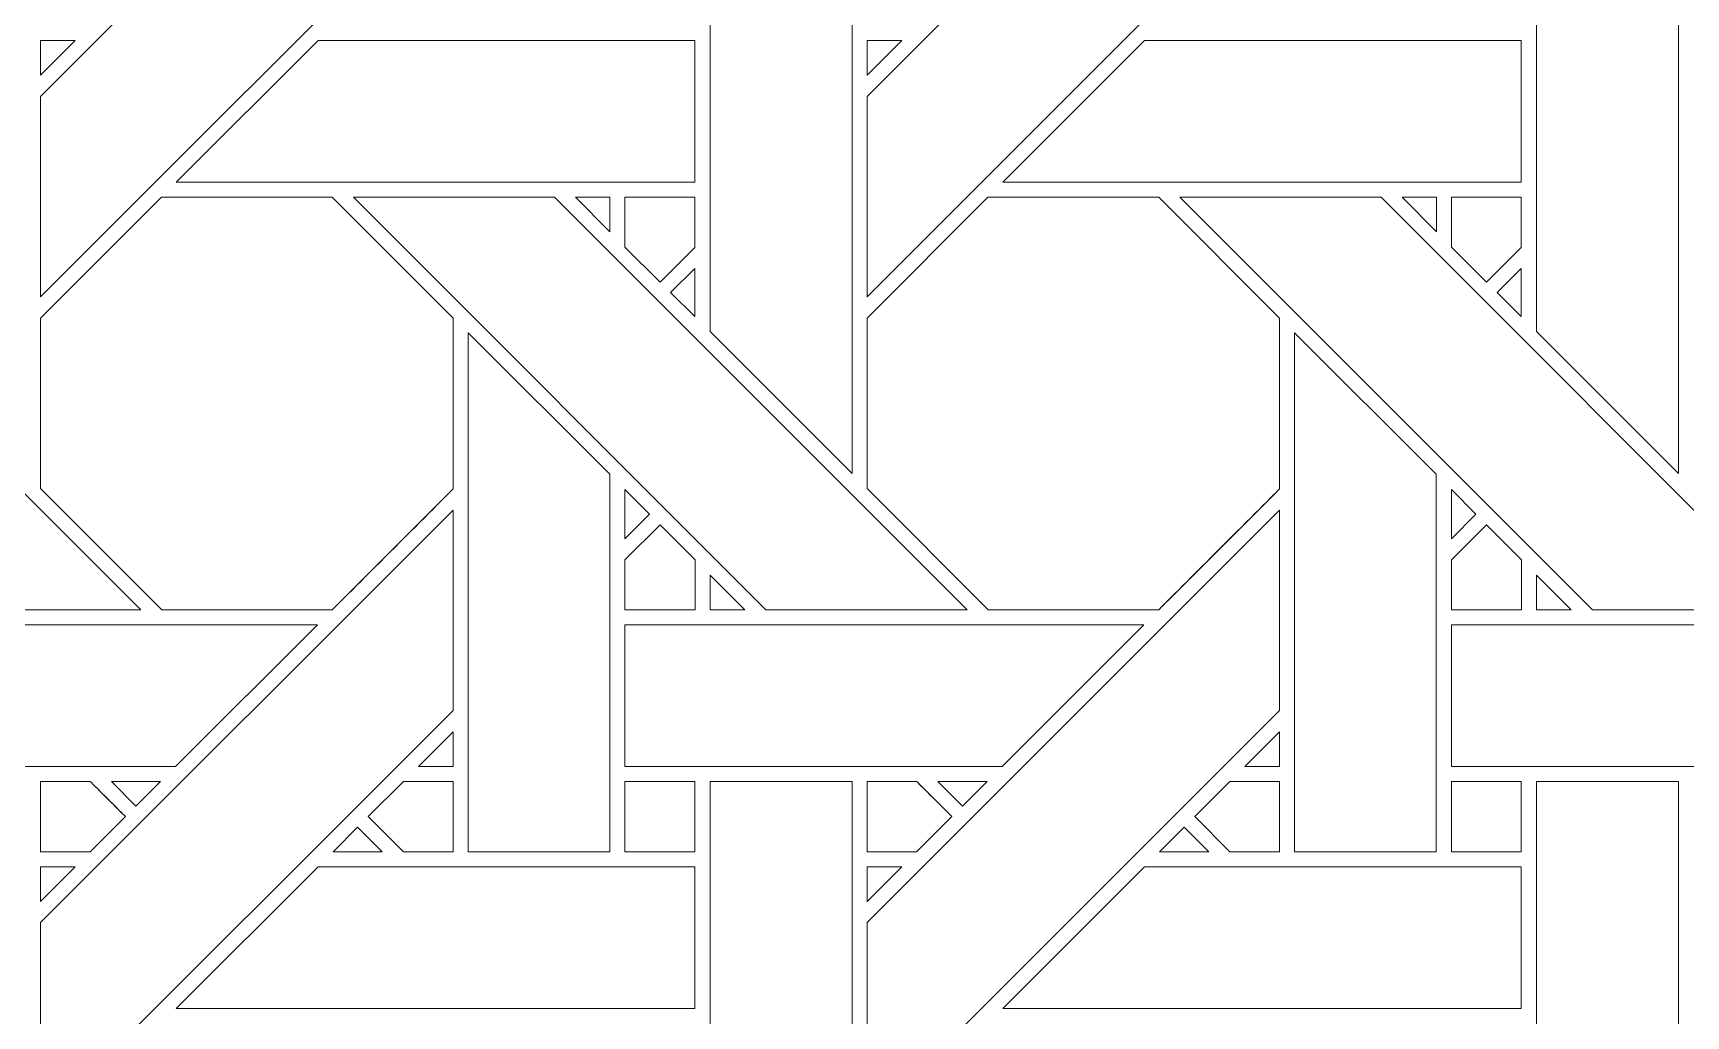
# Model space of a CAD drawing. Header units: inches. Extents: x 2.4 to 22.4, y -0.9 to 19.1.
# Drawn here: x 17.355 to 19.253, y 6.02 to 7.148 of the extents above; entities that cross this region are included whole.
import ezdxf

# ---------------------------------------------------------------- set-up
doc = ezdxf.new("R2010")
doc.units = ezdxf.units.IN
doc.header["$MEASUREMENT"] = 0
doc.layers.add('Design', color=7, linetype='Continuous', lineweight=0)

msp = doc.modelspace()

# ---------------------------------------------------------------- linework, layer by layer
at = {"layer": 'Design'}
for points, knots in [([(12.3829, 19.0948), (6.86, 19.0948), (2.3829, 14.6176), (2.3829, 9.0948), (2.3829, 3.5719), (6.86, -0.9052), (12.3829, -0.9052), (17.9057, -0.9052), (22.3829, 3.5719), (22.3829, 9.0948), (22.3829, 14.6176), (17.9057, 19.0948), (12.3829, 19.0948)], [0, 0, 0, 0, 1, 1, 1, 2, 2, 2, 3, 3, 3, 4, 4, 4, 4]), ([(12.3829, 17.972), (7.4801, 17.972), (3.5056, 13.9975), (3.5056, 9.0948), (3.5056, 4.192), (7.4801, 0.2175), (12.3829, 0.2175), (17.2856, 0.2175), (21.2601, 4.192), (21.2601, 9.0948), (21.2601, 13.9975), (17.2856, 17.972), (12.3829, 17.972)], [0, 0, 0, 0, 1, 1, 1, 2, 2, 2, 3, 3, 3, 4, 4, 4, 4]), ([(17.8377, 7.3192), (17.8377, 7.3192), (17.364, 6.8455), (17.364, 6.8455), (17.364, 6.8455), (17.364, 7.0756), (17.364, 7.0756), (17.364, 7.0756), (17.8377, 7.5492), (17.8377, 7.5492), (17.8377, 7.5492), (17.8377, 7.3192), (17.8377, 7.3192)], [0, 0, 0, 0, 1, 1, 1, 2, 2, 2, 3, 3, 3, 4, 4, 4, 4]), ([(18.7864, 7.3192), (18.7864, 7.3192), (18.3128, 6.8455), (18.3128, 6.8455), (18.3128, 6.8455), (18.3128, 7.0756), (18.3128, 7.0756), (18.3128, 7.0756), (18.7864, 7.5492), (18.7864, 7.5492), (18.7864, 7.5492), (18.7864, 7.3192), (18.7864, 7.3192)], [0, 0, 0, 0, 1, 1, 1, 2, 2, 2, 3, 3, 3, 4, 4, 4, 4]), ([(18.1327, 6.8055), (18.1327, 6.8055), (18.1327, 7.2377), (18.1327, 7.2377), (18.1327, 7.2377), (18.2956, 7.2377), (18.2956, 7.2377), (18.2956, 7.2377), (18.2956, 6.6426), (18.2956, 6.6426), (18.2956, 6.6426), (18.1327, 6.8055), (18.1327, 6.8055)], [0, 0, 0, 0, 1, 1, 1, 2, 2, 2, 3, 3, 3, 4, 4, 4, 4]), ([(19.0814, 6.8055), (19.0814, 6.8055), (19.0814, 7.2377), (19.0814, 7.2377), (19.0814, 7.2377), (19.2443, 7.2377), (19.2443, 7.2377), (19.2443, 7.2377), (19.2443, 6.6426), (19.2443, 6.6426), (19.2443, 6.6426), (19.0814, 6.8055), (19.0814, 6.8055)], [0, 0, 0, 0, 1, 1, 1, 2, 2, 2, 3, 3, 3, 4, 4, 4, 4]), ([(17.4039, 7.1398), (17.4039, 7.1398), (17.364, 7.1), (17.364, 7.1), (17.364, 7.1), (17.364, 7.1398), (17.364, 7.1398), (17.364, 7.1398), (17.4039, 7.1398), (17.4039, 7.1398)], [0, 0, 0, 0, 1, 1, 1, 2, 2, 2, 3, 3, 3, 3]), ([(18.1152, 7.1398), (18.1152, 7.1398), (18.1152, 6.977), (18.1152, 6.977), (18.1152, 6.977), (17.5199, 6.977), (17.5199, 6.977), (17.5199, 6.977), (17.6827, 7.1398), (17.6827, 7.1398), (17.6827, 7.1398), (18.1152, 7.1398), (18.1152, 7.1398)], [0, 0, 0, 0, 1, 1, 1, 2, 2, 2, 3, 3, 3, 4, 4, 4, 4]), ([(18.3526, 7.1398), (18.3526, 7.1398), (18.3128, 7.1), (18.3128, 7.1), (18.3128, 7.1), (18.3128, 7.1398), (18.3128, 7.1398), (18.3128, 7.1398), (18.3526, 7.1398), (18.3526, 7.1398)], [0, 0, 0, 0, 1, 1, 1, 2, 2, 2, 3, 3, 3, 3]), ([(19.0639, 7.1398), (19.0639, 7.1398), (19.0639, 6.977), (19.0639, 6.977), (19.0639, 6.977), (18.4686, 6.977), (18.4686, 6.977), (18.4686, 6.977), (18.6314, 7.1398), (18.6314, 7.1398), (18.6314, 7.1398), (19.0639, 7.1398), (19.0639, 7.1398)], [0, 0, 0, 0, 1, 1, 1, 2, 2, 2, 3, 3, 3, 4, 4, 4, 4]), ([(17.248, 6.4862), (17.248, 6.4862), (16.7745, 6.9599), (16.7745, 6.9599), (16.7745, 6.9599), (17.0054, 6.9599), (17.0054, 6.9599), (17.0054, 6.9599), (17.479, 6.4862), (17.479, 6.4862), (17.479, 6.4862), (17.248, 6.4862), (17.248, 6.4862)], [0, 0, 0, 0, 1, 1, 1, 2, 2, 2, 3, 3, 3, 4, 4, 4, 4]), ([(17.699, 6.4862), (17.699, 6.4862), (17.5033, 6.4862), (17.5033, 6.4862), (17.5033, 6.4862), (17.3641, 6.6255), (17.3641, 6.6255), (17.3641, 6.6255), (17.3641, 6.8211), (17.3641, 6.8211), (17.3641, 6.8211), (17.5028, 6.9598), (17.5028, 6.9598), (17.5028, 6.9598), (17.699, 6.9598), (17.699, 6.9598), (17.699, 6.9598), (17.8377, 6.8211), (17.8377, 6.8211), (17.8377, 6.8211), (17.8377, 6.6249), (17.8377, 6.6249), (17.8199, 6.607), (17.708, 6.4952), (17.699, 6.4862)], [0, 0, 0, 0, 1, 1, 1, 2, 2, 2, 3, 3, 3, 4, 4, 4, 5, 5, 5, 6, 6, 6, 7, 7, 7, 8, 8, 8, 8]), ([(17.8377, 6.6249), (17.82, 6.6071), (17.7081, 6.4953), (17.699, 6.4862), (17.699, 6.4862), (17.5033, 6.4862), (17.5033, 6.4862), (17.5033, 6.4862), (17.3641, 6.6255), (17.3641, 6.6255), (17.3641, 6.6255), (17.3641, 6.8211), (17.3641, 6.8211), (17.3641, 6.8211), (17.5028, 6.9598), (17.5028, 6.9598), (17.5028, 6.9598), (17.699, 6.9598), (17.699, 6.9598), (17.699, 6.9598), (17.8377, 6.8211), (17.8377, 6.8211), (17.8377, 6.8211), (17.8377, 6.6249), (17.8377, 6.6249)], [0, 0, 0, 0, 1, 1, 1, 2, 2, 2, 3, 3, 3, 4, 4, 4, 5, 5, 5, 6, 6, 6, 7, 7, 7, 8, 8, 8, 8]), ([(18.1968, 6.4862), (18.1968, 6.4862), (17.7232, 6.9599), (17.7232, 6.9599), (17.7232, 6.9599), (17.9541, 6.9599), (17.9541, 6.9599), (17.9541, 6.9599), (18.4278, 6.4862), (18.4278, 6.4862), (18.4278, 6.4862), (18.1968, 6.4862), (18.1968, 6.4862)], [0, 0, 0, 0, 1, 1, 1, 2, 2, 2, 3, 3, 3, 4, 4, 4, 4]), ([(18.0177, 6.9599), (18.0177, 6.9599), (18.0177, 6.92), (18.0177, 6.92), (18.0177, 6.92), (17.9783, 6.9599), (17.9783, 6.9599), (17.9783, 6.9599), (18.0177, 6.9599), (18.0177, 6.9599)], [0, 0, 0, 0, 1, 1, 1, 2, 2, 2, 3, 3, 3, 3]), ([(18.1152, 6.9599), (18.1152, 6.9599), (18.1152, 6.9023), (18.1152, 6.9023), (18.1152, 6.9023), (18.0753, 6.8623), (18.0753, 6.8623), (18.0753, 6.8623), (18.0349, 6.9027), (18.0349, 6.9027), (18.0349, 6.9027), (18.0349, 6.9599), (18.0349, 6.9599), (18.0349, 6.9599), (18.1152, 6.9599), (18.1152, 6.9599)], [0, 0, 0, 0, 1, 1, 1, 2, 2, 2, 3, 3, 3, 4, 4, 4, 5, 5, 5, 5]), ([(18.0753, 6.8623), (18.0753, 6.8623), (18.0349, 6.9027), (18.0349, 6.9027), (18.0349, 6.9027), (18.0349, 6.9599), (18.0349, 6.9599), (18.0349, 6.9599), (18.1152, 6.9599), (18.1152, 6.9599), (18.1152, 6.9599), (18.1152, 6.9023), (18.1152, 6.9023), (18.1152, 6.9023), (18.0753, 6.8623), (18.0753, 6.8623)], [0, 0, 0, 0, 1, 1, 1, 2, 2, 2, 3, 3, 3, 4, 4, 4, 5, 5, 5, 5]), ([(18.4515, 6.9598), (18.4515, 6.9598), (18.6477, 6.9598), (18.6477, 6.9598), (18.6477, 6.9598), (18.7865, 6.8211), (18.7865, 6.8211), (18.7865, 6.8211), (18.7865, 6.6249), (18.7865, 6.6249), (18.7687, 6.607), (18.6567, 6.4952), (18.6478, 6.4862), (18.6478, 6.4862), (18.452, 6.4862), (18.452, 6.4862), (18.452, 6.4862), (18.3128, 6.6255), (18.3128, 6.6255), (18.3128, 6.6255), (18.3128, 6.8211), (18.3128, 6.8211), (18.3128, 6.8211), (18.4515, 6.9598), (18.4515, 6.9598)], [0, 0, 0, 0, 1, 1, 1, 2, 2, 2, 3, 3, 3, 4, 4, 4, 5, 5, 5, 6, 6, 6, 7, 7, 7, 8, 8, 8, 8]), ([(18.7865, 6.6249), (18.7684, 6.6067), (18.6565, 6.495), (18.6478, 6.4862), (18.6478, 6.4862), (18.452, 6.4862), (18.452, 6.4862), (18.452, 6.4862), (18.3128, 6.6255), (18.3128, 6.6255), (18.3128, 6.6255), (18.3128, 6.8211), (18.3128, 6.8211), (18.3128, 6.8211), (18.4515, 6.9598), (18.4515, 6.9598), (18.4515, 6.9598), (18.6477, 6.9598), (18.6477, 6.9598), (18.6477, 6.9598), (18.7865, 6.8211), (18.7865, 6.8211), (18.7865, 6.8211), (18.7865, 6.6249), (18.7865, 6.6249)], [0, 0, 0, 0, 1, 1, 1, 2, 2, 2, 3, 3, 3, 4, 4, 4, 5, 5, 5, 6, 6, 6, 7, 7, 7, 8, 8, 8, 8]), ([(19.1455, 6.4862), (19.1455, 6.4862), (18.6719, 6.9599), (18.6719, 6.9599), (18.6719, 6.9599), (18.9029, 6.9599), (18.9029, 6.9599), (18.9029, 6.9599), (19.3765, 6.4862), (19.3765, 6.4862), (19.3765, 6.4862), (19.1455, 6.4862), (19.1455, 6.4862)], [0, 0, 0, 0, 1, 1, 1, 2, 2, 2, 3, 3, 3, 4, 4, 4, 4]), ([(18.9664, 6.9599), (18.9664, 6.9599), (18.9664, 6.9201), (18.9664, 6.9201), (18.9664, 6.9201), (18.927, 6.9599), (18.927, 6.9599), (18.927, 6.9599), (18.9664, 6.9599), (18.9664, 6.9599)], [0, 0, 0, 0, 1, 1, 1, 2, 2, 2, 3, 3, 3, 3]), ([(19.0639, 6.9599), (19.0639, 6.9599), (19.0639, 6.9023), (19.0639, 6.9023), (19.0639, 6.9023), (19.024, 6.8623), (19.024, 6.8623), (19.024, 6.8623), (18.9837, 6.9027), (18.9837, 6.9027), (18.9837, 6.9027), (18.9837, 6.9599), (18.9837, 6.9599), (18.9837, 6.9599), (19.0639, 6.9599), (19.0639, 6.9599)], [0, 0, 0, 0, 1, 1, 1, 2, 2, 2, 3, 3, 3, 4, 4, 4, 5, 5, 5, 5]), ([(19.024, 6.8623), (19.024, 6.8623), (18.9837, 6.9027), (18.9837, 6.9027), (18.9837, 6.9027), (18.9837, 6.9599), (18.9837, 6.9599), (18.9837, 6.9599), (19.0639, 6.9599), (19.0639, 6.9599), (19.0639, 6.9599), (19.0639, 6.9023), (19.0639, 6.9023), (19.0639, 6.9023), (19.024, 6.8623), (19.024, 6.8623)], [0, 0, 0, 0, 1, 1, 1, 2, 2, 2, 3, 3, 3, 4, 4, 4, 5, 5, 5, 5]), ([(18.1152, 6.878), (18.1152, 6.878), (18.1152, 6.8229), (18.1152, 6.8229), (18.1152, 6.8229), (18.0874, 6.8503), (18.0874, 6.8503), (18.0874, 6.8503), (18.1152, 6.878), (18.1152, 6.878)], [0, 0, 0, 0, 1, 1, 1, 2, 2, 2, 3, 3, 3, 3]), ([(19.0639, 6.878), (19.0639, 6.878), (19.0639, 6.8229), (19.0639, 6.8229), (19.0639, 6.8229), (19.0361, 6.8503), (19.0361, 6.8503), (19.0361, 6.8503), (19.0639, 6.878), (19.0639, 6.878)], [0, 0, 0, 0, 1, 1, 1, 2, 2, 2, 3, 3, 3, 3]), ([(17.8548, 6.2082), (17.8548, 6.2082), (17.8548, 6.8041), (17.8548, 6.8041), (17.8548, 6.8041), (18.0176, 6.6419), (18.0176, 6.6419), (18.0176, 6.6419), (18.0176, 6.2082), (18.0176, 6.2082), (18.0176, 6.2082), (17.8548, 6.2082), (17.8548, 6.2082)], [0, 0, 0, 0, 1, 1, 1, 2, 2, 2, 3, 3, 3, 4, 4, 4, 4]), ([(18.8036, 6.2082), (18.8036, 6.2082), (18.8036, 6.8041), (18.8036, 6.8041), (18.8036, 6.8041), (18.9663, 6.6419), (18.9663, 6.6419), (18.9663, 6.6419), (18.9663, 6.2082), (18.9663, 6.2082), (18.9663, 6.2082), (18.8036, 6.2082), (18.8036, 6.2082)], [0, 0, 0, 0, 1, 1, 1, 2, 2, 2, 3, 3, 3, 4, 4, 4, 4]), ([(18.0349, 6.5677), (18.0349, 6.5677), (18.0349, 6.6244), (18.0349, 6.6244), (18.0349, 6.6244), (18.0631, 6.5958), (18.0631, 6.5958), (18.0631, 6.5958), (18.0349, 6.5677), (18.0349, 6.5677)], [0, 0, 0, 0, 1, 1, 1, 2, 2, 2, 3, 3, 3, 3]), ([(18.9836, 6.5677), (18.9836, 6.5677), (18.9836, 6.6244), (18.9836, 6.6244), (18.9836, 6.6244), (19.0118, 6.5958), (19.0118, 6.5958), (19.0118, 6.5958), (18.9836, 6.5677), (18.9836, 6.5677)], [0, 0, 0, 0, 1, 1, 1, 2, 2, 2, 3, 3, 3, 3]), ([(17.364, 6.1269), (17.364, 6.1269), (17.8377, 6.6005), (17.8377, 6.6005), (17.8377, 6.6005), (17.8377, 6.3705), (17.8377, 6.3705), (17.8377, 6.3705), (17.364, 5.8968), (17.364, 5.8968), (17.364, 5.8968), (17.364, 6.1269), (17.364, 6.1269)], [0, 0, 0, 0, 1, 1, 1, 2, 2, 2, 3, 3, 3, 4, 4, 4, 4]), ([(18.3128, 6.1269), (18.3128, 6.1269), (18.7864, 6.6005), (18.7864, 6.6005), (18.7864, 6.6005), (18.7864, 6.3705), (18.7864, 6.3705), (18.7864, 6.3705), (18.3128, 5.8968), (18.3128, 5.8968), (18.3128, 5.8968), (18.3128, 6.1269), (18.3128, 6.1269)], [0, 0, 0, 0, 1, 1, 1, 2, 2, 2, 3, 3, 3, 4, 4, 4, 4]), ([(18.0349, 6.486), (18.0349, 6.486), (18.0349, 6.5433), (18.0349, 6.5433), (18.0349, 6.5433), (18.0753, 6.5836), (18.0753, 6.5836), (18.0753, 6.5836), (18.1156, 6.5433), (18.1156, 6.5433), (18.1156, 6.5433), (18.1156, 6.486), (18.1156, 6.486), (18.1156, 6.486), (18.0349, 6.486), (18.0349, 6.486)], [0, 0, 0, 0, 1, 1, 1, 2, 2, 2, 3, 3, 3, 4, 4, 4, 5, 5, 5, 5]), ([(18.0753, 6.5836), (18.0753, 6.5836), (18.1156, 6.5433), (18.1156, 6.5433), (18.1156, 6.5433), (18.1156, 6.486), (18.1156, 6.486), (18.1156, 6.486), (18.0349, 6.486), (18.0349, 6.486), (18.0349, 6.486), (18.0349, 6.5433), (18.0349, 6.5433), (18.0349, 6.5433), (18.0753, 6.5836), (18.0753, 6.5836)], [0, 0, 0, 0, 1, 1, 1, 2, 2, 2, 3, 3, 3, 4, 4, 4, 5, 5, 5, 5]), ([(18.9837, 6.486), (18.9837, 6.486), (18.9837, 6.5433), (18.9837, 6.5433), (18.9837, 6.5433), (19.024, 6.5836), (19.024, 6.5836), (19.024, 6.5836), (19.0643, 6.5433), (19.0643, 6.5433), (19.0643, 6.5433), (19.0643, 6.486), (19.0643, 6.486), (19.0643, 6.486), (18.9837, 6.486), (18.9837, 6.486)], [0, 0, 0, 0, 1, 1, 1, 2, 2, 2, 3, 3, 3, 4, 4, 4, 5, 5, 5, 5]), ([(19.024, 6.5836), (19.024, 6.5836), (19.0643, 6.5433), (19.0643, 6.5433), (19.0643, 6.5433), (19.0643, 6.486), (19.0643, 6.486), (19.0643, 6.486), (18.9837, 6.486), (18.9837, 6.486), (18.9837, 6.486), (18.9837, 6.5433), (18.9837, 6.5433), (18.9837, 6.5433), (19.024, 6.5836), (19.024, 6.5836)], [0, 0, 0, 0, 1, 1, 1, 2, 2, 2, 3, 3, 3, 4, 4, 4, 5, 5, 5, 5]), ([(18.1328, 6.4862), (18.1328, 6.4862), (18.1328, 6.526), (18.1328, 6.526), (18.1328, 6.526), (18.1725, 6.4862), (18.1725, 6.4862), (18.1725, 6.4862), (18.1328, 6.4862), (18.1328, 6.4862)], [0, 0, 0, 0, 1, 1, 1, 2, 2, 2, 3, 3, 3, 3]), ([(19.0815, 6.4862), (19.0815, 6.4862), (19.0815, 6.526), (19.0815, 6.526), (19.0815, 6.526), (19.1213, 6.4862), (19.1213, 6.4862), (19.1213, 6.4862), (19.0815, 6.4862), (19.0815, 6.4862)], [0, 0, 0, 0, 1, 1, 1, 2, 2, 2, 3, 3, 3, 3]), ([(17.0862, 6.3063), (17.0862, 6.3063), (17.0862, 6.469), (17.0862, 6.469), (17.0862, 6.469), (17.6819, 6.469), (17.6819, 6.469), (17.6819, 6.469), (17.5191, 6.3063), (17.5191, 6.3063), (17.5191, 6.3063), (17.0862, 6.3063), (17.0862, 6.3063)], [0, 0, 0, 0, 1, 1, 1, 2, 2, 2, 3, 3, 3, 4, 4, 4, 4]), ([(18.0349, 6.3063), (18.0349, 6.3063), (18.0349, 6.469), (18.0349, 6.469), (18.0349, 6.469), (18.6306, 6.469), (18.6306, 6.469), (18.6306, 6.469), (18.4679, 6.3063), (18.4679, 6.3063), (18.4679, 6.3063), (18.0349, 6.3063), (18.0349, 6.3063)], [0, 0, 0, 0, 1, 1, 1, 2, 2, 2, 3, 3, 3, 4, 4, 4, 4]), ([(18.9836, 6.3063), (18.9836, 6.3063), (18.9836, 6.469), (18.9836, 6.469), (18.9836, 6.469), (19.5793, 6.469), (19.5793, 6.469), (19.5793, 6.469), (19.4166, 6.3063), (19.4166, 6.3063), (19.4166, 6.3063), (18.9836, 6.3063), (18.9836, 6.3063)], [0, 0, 0, 0, 1, 1, 1, 2, 2, 2, 3, 3, 3, 4, 4, 4, 4]), ([(17.8377, 6.3461), (17.8377, 6.3461), (17.8377, 6.3063), (17.8377, 6.3063), (17.8377, 6.3063), (17.7979, 6.3063), (17.7979, 6.3063), (17.7979, 6.3063), (17.8377, 6.3461), (17.8377, 6.3461)], [0, 0, 0, 0, 1, 1, 1, 2, 2, 2, 3, 3, 3, 3]), ([(18.7864, 6.3461), (18.7864, 6.3461), (18.7864, 6.3063), (18.7864, 6.3063), (18.7864, 6.3063), (18.7467, 6.3063), (18.7467, 6.3063), (18.7467, 6.3063), (18.7864, 6.3461), (18.7864, 6.3461)], [0, 0, 0, 0, 1, 1, 1, 2, 2, 2, 3, 3, 3, 3]), ([(17.3641, 6.2082), (17.3641, 6.2082), (17.3641, 6.289), (17.3641, 6.289), (17.3641, 6.289), (17.4211, 6.289), (17.4211, 6.289), (17.4263, 6.2839), (17.457, 6.2531), (17.4615, 6.2486), (17.4615, 6.2486), (17.421, 6.2082), (17.421, 6.2082), (17.421, 6.2082), (17.3641, 6.2082), (17.3641, 6.2082)], [0, 0, 0, 0, 1, 1, 1, 2, 2, 2, 3, 3, 3, 4, 4, 4, 5, 5, 5, 5]), ([(17.3641, 6.2082), (17.3641, 6.2082), (17.3641, 6.289), (17.3641, 6.289), (17.3641, 6.289), (17.4211, 6.289), (17.4211, 6.289), (17.4267, 6.2834), (17.4615, 6.2486), (17.4615, 6.2486), (17.4615, 6.2486), (17.421, 6.2082), (17.421, 6.2082), (17.421, 6.2082), (17.3641, 6.2082), (17.3641, 6.2082)], [0, 0, 0, 0, 1, 1, 1, 2, 2, 2, 3, 3, 3, 4, 4, 4, 5, 5, 5, 5]), ([(17.4455, 6.289), (17.4455, 6.289), (17.5019, 6.289), (17.5019, 6.289), (17.5019, 6.289), (17.4736, 6.2608), (17.4736, 6.2608), (17.4736, 6.2608), (17.4455, 6.289), (17.4455, 6.289)], [0, 0, 0, 0, 1, 1, 1, 2, 2, 2, 3, 3, 3, 3]), ([(17.7806, 6.2082), (17.7806, 6.2082), (17.7403, 6.2486), (17.7403, 6.2486), (17.7403, 6.2486), (17.7807, 6.289), (17.7807, 6.289), (17.7807, 6.289), (17.8377, 6.289), (17.8377, 6.289), (17.8377, 6.289), (17.8377, 6.2082), (17.8377, 6.2082), (17.8377, 6.2082), (17.7806, 6.2082), (17.7806, 6.2082)], [0, 0, 0, 0, 1, 1, 1, 2, 2, 2, 3, 3, 3, 4, 4, 4, 5, 5, 5, 5]), ([(17.7403, 6.2486), (17.7403, 6.2486), (17.7807, 6.289), (17.7807, 6.289), (17.7807, 6.289), (17.8377, 6.289), (17.8377, 6.289), (17.8377, 6.289), (17.8377, 6.2082), (17.8377, 6.2082), (17.8377, 6.2082), (17.7806, 6.2082), (17.7806, 6.2082), (17.7806, 6.2082), (17.7403, 6.2486), (17.7403, 6.2486)], [0, 0, 0, 0, 1, 1, 1, 2, 2, 2, 3, 3, 3, 4, 4, 4, 5, 5, 5, 5]), ([(18.0349, 6.289), (18.0349, 6.289), (18.1152, 6.289), (18.1152, 6.289), (18.1152, 6.289), (18.1152, 6.2082), (18.1152, 6.2082), (18.1152, 6.2082), (18.0349, 6.2082), (18.0349, 6.2082), (18.0349, 6.2082), (18.0349, 6.289), (18.0349, 6.289)], [0, 0, 0, 0, 1, 1, 1, 2, 2, 2, 3, 3, 3, 4, 4, 4, 4]), ([(18.0349, 6.2082), (18.0349, 6.2082), (18.0349, 6.289), (18.0349, 6.289), (18.0349, 6.289), (18.1152, 6.289), (18.1152, 6.289), (18.1152, 6.289), (18.1152, 6.2082), (18.1152, 6.2082), (18.1152, 6.2082), (18.0349, 6.2082), (18.0349, 6.2082)], [0, 0, 0, 0, 1, 1, 1, 2, 2, 2, 3, 3, 3, 4, 4, 4, 4]), ([(18.2956, 6.289), (18.2956, 6.289), (18.2956, 5.6939), (18.2956, 5.6939), (18.2956, 5.6939), (18.1327, 5.8568), (18.1327, 5.8568), (18.1327, 5.8568), (18.1327, 6.289), (18.1327, 6.289), (18.1327, 6.289), (18.2956, 6.289), (18.2956, 6.289)], [0, 0, 0, 0, 1, 1, 1, 2, 2, 2, 3, 3, 3, 4, 4, 4, 4]), ([(18.3699, 6.289), (18.375, 6.2839), (18.4058, 6.2531), (18.4102, 6.2486), (18.4102, 6.2486), (18.3698, 6.2082), (18.3698, 6.2082), (18.3698, 6.2082), (18.3128, 6.2082), (18.3128, 6.2082), (18.3128, 6.2082), (18.3128, 6.289), (18.3128, 6.289), (18.3128, 6.289), (18.3699, 6.289), (18.3699, 6.289)], [0, 0, 0, 0, 1, 1, 1, 2, 2, 2, 3, 3, 3, 4, 4, 4, 5, 5, 5, 5]), ([(18.3128, 6.2082), (18.3128, 6.2082), (18.3128, 6.289), (18.3128, 6.289), (18.3128, 6.289), (18.3699, 6.289), (18.3699, 6.289), (18.3754, 6.2834), (18.4102, 6.2486), (18.4102, 6.2486), (18.4102, 6.2486), (18.3698, 6.2082), (18.3698, 6.2082), (18.3698, 6.2082), (18.3128, 6.2082), (18.3128, 6.2082)], [0, 0, 0, 0, 1, 1, 1, 2, 2, 2, 3, 3, 3, 4, 4, 4, 5, 5, 5, 5]), ([(18.3942, 6.289), (18.3942, 6.289), (18.4507, 6.289), (18.4507, 6.289), (18.4507, 6.289), (18.4224, 6.2608), (18.4224, 6.2608), (18.4224, 6.2608), (18.3942, 6.289), (18.3942, 6.289)], [0, 0, 0, 0, 1, 1, 1, 2, 2, 2, 3, 3, 3, 3]), ([(18.7294, 6.2082), (18.7294, 6.2082), (18.689, 6.2486), (18.689, 6.2486), (18.689, 6.2486), (18.7294, 6.289), (18.7294, 6.289), (18.7294, 6.289), (18.7865, 6.289), (18.7865, 6.289), (18.7865, 6.289), (18.7865, 6.2082), (18.7865, 6.2082), (18.7865, 6.2082), (18.7294, 6.2082), (18.7294, 6.2082)], [0, 0, 0, 0, 1, 1, 1, 2, 2, 2, 3, 3, 3, 4, 4, 4, 5, 5, 5, 5]), ([(18.689, 6.2486), (18.689, 6.2486), (18.7294, 6.289), (18.7294, 6.289), (18.7294, 6.289), (18.7865, 6.289), (18.7865, 6.289), (18.7865, 6.289), (18.7865, 6.2082), (18.7865, 6.2082), (18.7865, 6.2082), (18.7294, 6.2082), (18.7294, 6.2082), (18.7294, 6.2082), (18.689, 6.2486), (18.689, 6.2486)], [0, 0, 0, 0, 1, 1, 1, 2, 2, 2, 3, 3, 3, 4, 4, 4, 5, 5, 5, 5]), ([(18.9837, 6.289), (18.9837, 6.289), (19.0639, 6.289), (19.0639, 6.289), (19.0639, 6.289), (19.0639, 6.2082), (19.0639, 6.2082), (19.0639, 6.2082), (18.9837, 6.2082), (18.9837, 6.2082), (18.9837, 6.2082), (18.9837, 6.289), (18.9837, 6.289)], [0, 0, 0, 0, 1, 1, 1, 2, 2, 2, 3, 3, 3, 4, 4, 4, 4]), ([(18.9837, 6.2082), (18.9837, 6.2082), (18.9837, 6.289), (18.9837, 6.289), (18.9837, 6.289), (19.0639, 6.289), (19.0639, 6.289), (19.0639, 6.289), (19.0639, 6.2082), (19.0639, 6.2082), (19.0639, 6.2082), (18.9837, 6.2082), (18.9837, 6.2082)], [0, 0, 0, 0, 1, 1, 1, 2, 2, 2, 3, 3, 3, 4, 4, 4, 4]), ([(19.2443, 6.289), (19.2443, 6.289), (19.2443, 5.6939), (19.2443, 5.6939), (19.2443, 5.6939), (19.0814, 5.8568), (19.0814, 5.8568), (19.0814, 5.8568), (19.0814, 6.289), (19.0814, 6.289), (19.0814, 6.289), (19.2443, 6.289), (19.2443, 6.289)], [0, 0, 0, 0, 1, 1, 1, 2, 2, 2, 3, 3, 3, 4, 4, 4, 4]), ([(17.7281, 6.2365), (17.7281, 6.2365), (17.7564, 6.2082), (17.7564, 6.2082), (17.7564, 6.2082), (17.6999, 6.2082), (17.6999, 6.2082), (17.6999, 6.2082), (17.7281, 6.2365), (17.7281, 6.2365)], [0, 0, 0, 0, 1, 1, 1, 2, 2, 2, 3, 3, 3, 3]), ([(18.6768, 6.2365), (18.6768, 6.2365), (18.7051, 6.2082), (18.7051, 6.2082), (18.7051, 6.2082), (18.6486, 6.2082), (18.6486, 6.2082), (18.6486, 6.2082), (18.6768, 6.2365), (18.6768, 6.2365)], [0, 0, 0, 0, 1, 1, 1, 2, 2, 2, 3, 3, 3, 3]), ([(17.4039, 6.1911), (17.4039, 6.1911), (17.364, 6.1513), (17.364, 6.1513), (17.364, 6.1513), (17.364, 6.1911), (17.364, 6.1911), (17.364, 6.1911), (17.4039, 6.1911), (17.4039, 6.1911)], [0, 0, 0, 0, 1, 1, 1, 2, 2, 2, 3, 3, 3, 3]), ([(17.5199, 6.0283), (17.5199, 6.0283), (17.6827, 6.1911), (17.6827, 6.1911), (17.6827, 6.1911), (18.1152, 6.1911), (18.1152, 6.1911), (18.1152, 6.1911), (18.1152, 6.0283), (18.1152, 6.0283), (18.1152, 6.0283), (17.5199, 6.0283), (17.5199, 6.0283)], [0, 0, 0, 0, 1, 1, 1, 2, 2, 2, 3, 3, 3, 4, 4, 4, 4]), ([(18.3526, 6.1911), (18.3526, 6.1911), (18.3128, 6.1513), (18.3128, 6.1513), (18.3128, 6.1513), (18.3128, 6.1911), (18.3128, 6.1911), (18.3128, 6.1911), (18.3526, 6.1911), (18.3526, 6.1911)], [0, 0, 0, 0, 1, 1, 1, 2, 2, 2, 3, 3, 3, 3]), ([(18.4686, 6.0283), (18.4686, 6.0283), (18.6314, 6.1911), (18.6314, 6.1911), (18.6314, 6.1911), (19.0639, 6.1911), (19.0639, 6.1911), (19.0639, 6.1911), (19.0639, 6.0283), (19.0639, 6.0283), (19.0639, 6.0283), (18.4686, 6.0283), (18.4686, 6.0283)], [0, 0, 0, 0, 1, 1, 1, 2, 2, 2, 3, 3, 3, 4, 4, 4, 4])]:
    msp.add_open_spline(points, degree=3, knots=knots, dxfattribs=at)

doc.saveas('drawing.dxf')
